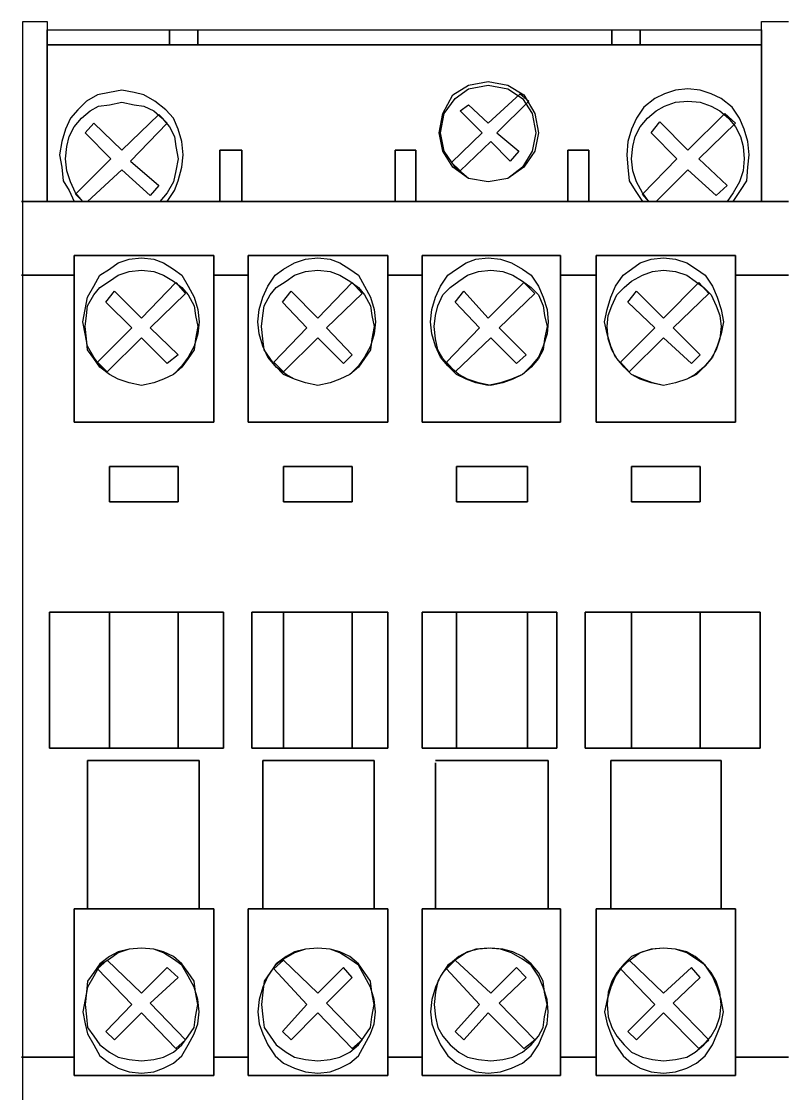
# Model space of a CAD drawing. Header units: millimetres. Extents: x 104 to 100526, y -9639 to 3779.
# Drawn here: x 4627.3 to 4681.2, y 2786.1 to 2861.6 of the extents above; entities that cross this region are included whole.
import ezdxf

# ---------------------------------------------------------------- set-up
doc = ezdxf.new("R2010")
doc.units = ezdxf.units.MM
doc.layers.add('P', color=7, linetype='Continuous')

# ---------------------------------------------------------------- blocks, each defined once
blk = doc.blocks.new('KĐT25a')
at = {"layer": 'P'}
for points in [[(4403.727, -1454.876), (4403.727, -1364.069)], [(4403.727, -1364.069), (4405.451, -1364.069)], [(4405.451, -1364.069), (4405.451, -1364.672)], [(4455.826, -1364.672), (4455.826, -1364.069)], [(4455.826, -1364.069), (4457.727, -1364.069)], [(4456.341, -1364.069), (4456.341, -1364.069)], [(4405.451, -1364.672), (4455.826, -1364.672)], [(4405.451, -1376.771), (4405.451, -1364.672)], [(4405.451, -1364.672), (4405.451, -1376.771)], [(4414.092, -1365.71), (4414.092, -1364.672)], [(4414.092, -1364.672), (4414.092, -1365.71)], [(4416.081, -1365.71), (4416.081, -1364.672)], [(4416.081, -1364.672), (4416.081, -1365.71)], [(4445.285, -1365.71), (4445.285, -1364.672)], [(4445.285, -1364.672), (4445.285, -1365.71)], [(4447.274, -1365.71), (4447.274, -1364.672)], [(4447.274, -1364.672), (4447.274, -1365.71)], [(4455.826, -1376.771), (4455.826, -1364.672)], [(4455.826, -1364.672), (4455.826, -1376.771)], [(4455.826, -1365.71), (4405.451, -1365.71)], [(4405.451, -1365.71), (4455.826, -1365.71)], [(4414.092, -1365.71), (4414.092, -1365.71)], [(4416.081, -1365.71), (4416.081, -1365.71)], [(4445.285, -1365.71), (4445.285, -1365.71)], [(4447.274, -1365.71), (4447.274, -1365.71)], [(4455.826, -1365.71), (4455.826, -1365.71)], [(4434.053, -1369.252), (4435.175, -1368.561)], [(4435.175, -1368.561), (4436.556, -1368.302)], [(4435.175, -1368.821), (4436.556, -1368.561)], [(4436.556, -1368.302), (4437.942, -1368.561)], [(4436.556, -1368.302), (4436.556, -1368.302)], [(4436.556, -1368.561), (4437.942, -1368.821)], [(4436.556, -1368.561), (4436.556, -1368.561)], [(4437.942, -1368.561), (4439.064, -1369.252)], [(4408.998, -1369.252), (4408.219, -1369.683)], [(4409.86, -1369.08), (4408.998, -1369.252)], [(4410.722, -1368.909), (4409.86, -1369.08)], [(4411.589, -1369.08), (4410.722, -1368.909)], [(4412.28, -1369.252), (4411.589, -1369.08)], [(4413.058, -1369.683), (4412.28, -1369.252)], [(4433.362, -1370.55), (4434.053, -1369.252)], [(4433.446, -1370.55), (4434.224, -1369.511)], [(4434.224, -1369.511), (4435.175, -1368.821)], [(4436.556, -1371.241), (4438.804, -1369.164)], [(4437.942, -1368.821), (4438.976, -1369.511)], [(4438.804, -1369.164), (4439.412, -1369.683)], [(4438.976, -1369.511), (4439.667, -1370.55)], [(4439.064, -1369.252), (4439.843, -1370.55)], [(4448.307, -1369.511), (4447.533, -1370.114)], [(4448.998, -1369.164), (4448.307, -1369.511)], [(4449.777, -1368.909), (4448.998, -1369.164)], [(4450.644, -1368.821), (4449.777, -1368.909)], [(4451.506, -1368.909), (4450.644, -1368.821)], [(4452.285, -1369.164), (4451.506, -1368.909)], [(4452.976, -1369.511), (4452.285, -1369.164)], [(4453.754, -1370.114), (4452.976, -1369.511)], [(4408.219, -1369.683), (4407.611, -1370.29)], [(4408.478, -1370.374), (4409.081, -1370.031)], [(4409.081, -1370.031), (4409.86, -1369.943)], [(4409.86, -1369.943), (4410.722, -1369.771)], [(4410.722, -1369.771), (4411.589, -1369.943)], [(4411.589, -1369.943), (4412.28, -1370.031)], [(4412.28, -1370.031), (4412.97, -1370.374)], [(4413.832, -1370.29), (4413.058, -1369.683)], [(4434.572, -1370.374), (4435.175, -1369.943)], [(4435.175, -1369.943), (4436.556, -1371.241)], [(4439.412, -1369.683), (4437.164, -1371.931)], [(4447.533, -1370.114), (4447.014, -1370.893)], [(4448.396, -1370.374), (4448.998, -1370.031)], [(4448.998, -1370.031), (4449.777, -1369.771)], [(4449.777, -1369.771), (4450.644, -1369.683)], [(4450.644, -1369.683), (4451.506, -1369.771)], [(4451.506, -1369.771), (4452.285, -1370.031)], [(4452.285, -1370.031), (4452.887, -1370.374)], [(4454.269, -1370.893), (4453.754, -1370.114)], [(4407.097, -1370.893), (4406.749, -1371.672)], [(4407.611, -1370.29), (4407.097, -1370.893)], [(4407.352, -1371.5), (4407.871, -1370.893)], [(4407.871, -1370.893), (4408.478, -1370.374)], [(4410.722, -1373.141), (4413.318, -1370.633)], [(4412.97, -1370.374), (4413.573, -1370.893)], [(4413.318, -1370.633), (4413.921, -1371.241)], [(4413.573, -1370.893), (4414.092, -1371.5)], [(4414.352, -1370.893), (4413.832, -1370.29)], [(4414.699, -1371.672), (4414.352, -1370.893)], [(4433.103, -1371.931), (4433.362, -1370.55)], [(4433.191, -1371.931), (4433.446, -1370.55)], [(4436.125, -1371.931), (4434.572, -1370.374)], [(4439.667, -1370.55), (4439.926, -1371.931)], [(4439.843, -1370.55), (4440.103, -1371.931)], [(4447.014, -1370.893), (4446.666, -1371.672)], [(4447.274, -1371.5), (4447.788, -1370.893)], [(4447.788, -1370.893), (4448.396, -1370.374)], [(4450.644, -1373.141), (4453.235, -1370.55)], [(4452.887, -1370.374), (4453.495, -1370.893)], [(4453.235, -1370.55), (4454.009, -1371.241)], [(4453.495, -1370.893), (4454.009, -1371.5)], [(4454.617, -1371.672), (4454.269, -1370.893)], [(4406.749, -1371.672), (4406.49, -1372.534)], [(4407.009, -1372.191), (4407.352, -1371.5)], [(4408.131, -1371.931), (4408.738, -1371.241)], [(4408.738, -1371.241), (4410.722, -1373.141)], [(4413.921, -1371.241), (4411.329, -1373.92)], [(4414.092, -1371.5), (4414.44, -1372.191)], [(4414.959, -1372.534), (4414.699, -1371.672)], [(4436.556, -1371.241), (4436.556, -1371.241)], [(4446.666, -1371.672), (4446.407, -1372.534)], [(4446.926, -1372.191), (4447.274, -1371.5)], [(4448.048, -1371.931), (4448.655, -1371.152)], [(4448.655, -1371.152), (4450.644, -1373.141)], [(4454.009, -1371.241), (4451.418, -1373.744)], [(4454.009, -1371.5), (4454.357, -1372.191)], [(4454.876, -1372.534), (4454.617, -1371.672)], [(4406.49, -1372.534), (4406.318, -1373.484)], [(4406.837, -1372.882), (4407.009, -1372.191)], [(4409.948, -1373.744), (4408.131, -1371.931)], [(4414.44, -1372.191), (4414.528, -1372.882)], [(4415.042, -1373.484), (4414.959, -1372.534)], [(4433.362, -1373.224), (4433.103, -1371.931)], [(4433.446, -1373.224), (4433.191, -1371.931)], [(4433.965, -1374.003), (4436.125, -1371.931)], [(4436.732, -1372.534), (4434.572, -1374.611)], [(4438.114, -1373.92), (4436.732, -1372.534)], [(4437.164, -1371.931), (4438.716, -1373.224)], [(4439.926, -1371.931), (4439.667, -1373.224)], [(4440.103, -1371.931), (4439.843, -1373.224)], [(4446.407, -1372.534), (4446.324, -1373.484)], [(4446.755, -1372.882), (4446.926, -1372.191)], [(4449.865, -1373.744), (4448.048, -1371.931)], [(4454.357, -1372.191), (4454.528, -1372.882)], [(4454.964, -1373.484), (4454.876, -1372.534)], [(4406.749, -1373.744), (4406.837, -1372.882)], [(4414.528, -1372.882), (4414.699, -1373.744)], [(4419.191, -1373.141), (4417.638, -1373.141)], [(4417.638, -1373.141), (4419.191, -1373.141)], [(4417.638, -1376.771), (4417.638, -1373.141)], [(4417.638, -1373.141), (4417.638, -1376.771)], [(4419.191, -1373.141), (4419.191, -1373.141)], [(4419.191, -1376.771), (4419.191, -1373.141)], [(4419.191, -1373.141), (4419.191, -1376.771)], [(4431.462, -1373.141), (4429.992, -1373.141)], [(4429.992, -1373.141), (4431.462, -1373.141)], [(4429.992, -1376.771), (4429.992, -1373.141)], [(4429.992, -1373.141), (4429.992, -1376.771)], [(4431.462, -1373.141), (4431.462, -1373.141)], [(4431.462, -1376.771), (4431.462, -1373.141)], [(4431.462, -1373.141), (4431.462, -1376.771)], [(4434.053, -1374.351), (4433.362, -1373.224)], [(4434.224, -1374.351), (4433.446, -1373.224)], [(4438.716, -1373.224), (4438.114, -1373.92)], [(4439.667, -1373.224), (4438.976, -1374.351)], [(4439.843, -1373.224), (4439.064, -1374.351)], [(4442.175, -1376.771), (4442.175, -1373.141)], [(4442.175, -1373.141), (4442.175, -1376.771)], [(4443.644, -1373.141), (4442.175, -1373.141)], [(4442.175, -1373.141), (4443.644, -1373.141)], [(4443.644, -1376.771), (4443.644, -1373.141)], [(4443.644, -1373.141), (4443.644, -1376.771)], [(4443.644, -1373.141), (4443.644, -1373.141)], [(4446.666, -1373.744), (4446.755, -1372.882)], [(4454.528, -1372.882), (4454.617, -1373.744)], [(4406.318, -1373.484), (4406.49, -1374.351)], [(4406.837, -1374.611), (4406.749, -1373.744)], [(4407.44, -1376.252), (4409.948, -1373.744)], [(4411.329, -1373.92), (4413.318, -1375.644)], [(4414.699, -1373.744), (4414.528, -1374.611)], [(4414.959, -1374.351), (4415.042, -1373.484)], [(4434.572, -1374.611), (4433.965, -1374.003)], [(4446.324, -1373.484), (4446.407, -1374.351)], [(4446.755, -1374.611), (4446.666, -1373.744)], [(4447.445, -1376.252), (4449.865, -1373.744)], [(4451.418, -1373.744), (4453.407, -1375.644)], [(4454.617, -1373.744), (4454.528, -1374.611)], [(4454.876, -1374.351), (4454.964, -1373.484)], [(4406.49, -1374.351), (4406.578, -1375.301)], [(4407.097, -1375.385), (4406.837, -1374.611)], [(4410.722, -1374.523), (4408.307, -1376.771)], [(4412.711, -1376.34), (4410.722, -1374.523)], [(4414.528, -1374.611), (4414.352, -1375.385)], [(4414.699, -1375.301), (4414.959, -1374.351)], [(4435.175, -1375.13), (4434.053, -1374.351)], [(4435.175, -1375.13), (4434.224, -1374.351)], [(4439.064, -1374.351), (4437.942, -1375.13)], [(4438.976, -1374.351), (4437.942, -1375.13)], [(4446.407, -1374.351), (4446.495, -1375.301)], [(4447.014, -1375.385), (4446.755, -1374.611)], [(4450.644, -1374.523), (4448.396, -1376.771)], [(4452.628, -1376.34), (4450.644, -1374.523)], [(4454.528, -1374.611), (4454.269, -1375.385)], [(4454.788, -1375.301), (4454.876, -1374.351)], [(4406.578, -1375.301), (4407.009, -1375.992)], [(4407.44, -1376.163), (4407.097, -1375.385)], [(4414.352, -1375.385), (4413.921, -1376.163)], [(4414.44, -1375.992), (4414.699, -1375.301)], [(4436.556, -1375.385), (4435.175, -1375.13)], [(4436.556, -1375.385), (4435.175, -1375.13)], [(4437.942, -1375.13), (4436.556, -1375.385)], [(4437.942, -1375.13), (4436.556, -1375.385)], [(4446.495, -1375.301), (4446.926, -1375.992)], [(4447.445, -1376.163), (4447.014, -1375.385)], [(4454.269, -1375.385), (4453.838, -1376.163)], [(4454.357, -1375.992), (4454.788, -1375.301)], [(4407.009, -1375.992), (4407.352, -1376.771)], [(4407.959, -1376.771), (4407.44, -1376.163)], [(4407.959, -1376.771), (4407.44, -1376.252)], [(4413.318, -1375.644), (4412.711, -1376.34)], [(4413.921, -1376.163), (4413.401, -1376.771)], [(4413.921, -1376.771), (4414.44, -1375.992)], [(4446.926, -1375.992), (4447.445, -1376.771)], [(4447.876, -1376.771), (4447.445, -1376.163)], [(4447.876, -1376.771), (4447.445, -1376.252)], [(4453.407, -1375.644), (4452.628, -1376.34)], [(4453.838, -1376.163), (4453.407, -1376.771)], [(4453.838, -1376.771), (4454.357, -1375.992)], [(4457.727, -1376.771), (4403.639, -1376.771)], [(4403.639, -1376.771), (4457.727, -1376.771)], [(4405.451, -1376.771), (4405.451, -1376.771)], [(4407.352, -1376.771), (4407.959, -1376.771)], [(4408.307, -1376.771), (4407.959, -1376.771)], [(4413.401, -1376.771), (4413.921, -1376.771)], [(4413.401, -1376.771), (4413.401, -1376.771)], [(4417.638, -1376.771), (4417.638, -1376.771)], [(4419.191, -1376.771), (4419.191, -1376.771)], [(4429.992, -1376.771), (4429.992, -1376.771)], [(4431.462, -1376.771), (4431.462, -1376.771)], [(4442.175, -1376.771), (4442.175, -1376.771)], [(4443.644, -1376.771), (4443.644, -1376.771)], [(4447.445, -1376.771), (4447.876, -1376.771)], [(4448.396, -1376.771), (4447.876, -1376.771)], [(4453.407, -1376.771), (4453.838, -1376.771)], [(4453.407, -1376.771), (4453.407, -1376.771)], [(4455.826, -1376.771), (4455.826, -1376.771)], [(4417.203, -1380.572), (4407.352, -1380.572)], [(4407.352, -1380.572), (4417.203, -1380.572)], [(4407.352, -1392.323), (4407.352, -1380.572)], [(4407.352, -1380.572), (4407.352, -1392.323)], [(4410.462, -1381.091), (4411.241, -1380.832)], [(4411.241, -1380.832), (4412.108, -1380.744)], [(4412.108, -1380.744), (4412.97, -1380.832)], [(4412.108, -1380.744), (4412.108, -1380.744)], [(4412.97, -1380.832), (4413.661, -1381.091)], [(4417.203, -1380.572), (4417.203, -1380.572)], [(4417.203, -1392.323), (4417.203, -1380.572)], [(4417.203, -1380.572), (4417.203, -1392.323)], [(4419.622, -1392.323), (4419.622, -1380.572)], [(4419.622, -1380.572), (4419.622, -1392.323)], [(4429.473, -1380.572), (4419.622, -1380.572)], [(4419.622, -1380.572), (4429.473, -1380.572)], [(4422.904, -1381.091), (4423.683, -1380.832)], [(4423.683, -1380.832), (4424.55, -1380.744)], [(4424.55, -1380.744), (4425.412, -1380.832)], [(4424.55, -1380.744), (4424.55, -1380.744)], [(4425.412, -1380.832), (4426.103, -1381.091)], [(4429.473, -1392.323), (4429.473, -1380.572)], [(4429.473, -1380.572), (4429.473, -1392.323)], [(4429.473, -1380.572), (4429.473, -1380.572)], [(4431.893, -1392.323), (4431.893, -1380.572)], [(4431.893, -1380.572), (4431.893, -1392.323)], [(4441.655, -1380.572), (4431.893, -1380.572)], [(4431.893, -1380.572), (4441.655, -1380.572)], [(4435.003, -1381.091), (4435.694, -1380.832)], [(4435.694, -1380.832), (4436.556, -1380.744)], [(4436.556, -1380.744), (4437.423, -1380.832)], [(4436.556, -1380.744), (4436.556, -1380.744)], [(4437.423, -1380.832), (4438.202, -1381.091)], [(4441.655, -1392.323), (4441.655, -1380.572)], [(4441.655, -1380.572), (4441.655, -1392.323)], [(4441.655, -1380.572), (4441.655, -1380.572)], [(4454.009, -1380.572), (4444.163, -1380.572)], [(4444.163, -1380.572), (4454.009, -1380.572)], [(4444.163, -1392.323), (4444.163, -1380.572)], [(4444.163, -1380.572), (4444.163, -1392.323)], [(4447.274, -1381.091), (4448.048, -1380.832)], [(4448.048, -1380.832), (4448.915, -1380.744)], [(4448.915, -1380.744), (4449.777, -1380.832)], [(4448.915, -1380.744), (4448.915, -1380.744)], [(4449.777, -1380.832), (4450.556, -1381.091)], [(4454.009, -1380.572), (4454.009, -1380.572)], [(4454.009, -1392.323), (4454.009, -1380.572)], [(4454.009, -1380.572), (4454.009, -1392.323)], [(4409.169, -1381.953), (4409.86, -1381.522)], [(4409.86, -1381.522), (4410.462, -1381.091)], [(4413.661, -1381.091), (4414.352, -1381.522)], [(4414.352, -1381.522), (4414.959, -1381.953)], [(4421.523, -1381.953), (4422.13, -1381.522)], [(4422.13, -1381.522), (4422.904, -1381.091)], [(4426.103, -1381.091), (4426.794, -1381.522)], [(4426.794, -1381.522), (4427.401, -1381.953)], [(4433.705, -1381.953), (4434.313, -1381.522)], [(4434.313, -1381.522), (4435.003, -1381.091)], [(4438.202, -1381.091), (4438.976, -1381.522)], [(4438.976, -1381.522), (4439.583, -1381.953)], [(4446.064, -1381.953), (4446.666, -1381.522)], [(4446.666, -1381.522), (4447.274, -1381.091)], [(4450.556, -1381.091), (4451.246, -1381.522)], [(4451.246, -1381.522), (4451.854, -1381.953)], [(4407.352, -1381.953), (4403.639, -1381.953)], [(4403.639, -1381.953), (4407.352, -1381.953)], [(4407.352, -1381.953), (4407.352, -1381.953)], [(4408.738, -1382.732), (4409.169, -1381.953)], [(4409.86, -1382.384), (4410.462, -1381.953)], [(4410.462, -1381.953), (4411.241, -1381.694)], [(4411.241, -1381.694), (4412.108, -1381.606)], [(4412.108, -1381.606), (4412.97, -1381.694)], [(4412.108, -1381.606), (4412.108, -1381.606)], [(4412.97, -1381.694), (4413.661, -1381.953)], [(4413.661, -1381.953), (4414.352, -1382.384)], [(4414.959, -1381.953), (4415.39, -1382.732)], [(4419.622, -1381.953), (4417.203, -1381.953)], [(4417.203, -1381.953), (4419.622, -1381.953)], [(4419.622, -1381.953), (4419.622, -1381.953)], [(4421.004, -1382.732), (4421.523, -1381.953)], [(4422.302, -1382.384), (4422.904, -1381.953)], [(4422.904, -1381.953), (4423.683, -1381.694)], [(4423.683, -1381.694), (4424.55, -1381.606)], [(4424.55, -1381.606), (4425.412, -1381.694)], [(4424.55, -1381.606), (4424.55, -1381.606)], [(4425.412, -1381.694), (4426.103, -1381.953)], [(4426.103, -1381.953), (4426.794, -1382.384)], [(4427.401, -1381.953), (4427.832, -1382.732)], [(4431.893, -1381.953), (4429.473, -1381.953)], [(4429.473, -1381.953), (4431.893, -1381.953)], [(4431.893, -1381.953), (4431.893, -1381.953)], [(4433.191, -1382.732), (4433.705, -1381.953)], [(4434.484, -1382.384), (4435.091, -1381.953)], [(4435.091, -1381.953), (4435.865, -1381.694)], [(4435.865, -1381.694), (4436.732, -1381.606)], [(4436.732, -1381.606), (4437.595, -1381.694)], [(4436.732, -1381.606), (4436.732, -1381.606)], [(4437.595, -1381.694), (4438.285, -1381.953)], [(4438.285, -1381.953), (4438.976, -1382.384)], [(4439.583, -1381.953), (4440.103, -1382.732)], [(4444.163, -1381.953), (4441.655, -1381.953)], [(4441.655, -1381.953), (4444.163, -1381.953)], [(4444.163, -1381.953), (4444.163, -1381.953)], [(4445.545, -1382.732), (4446.064, -1381.953)], [(4446.666, -1382.384), (4447.445, -1381.953)], [(4447.445, -1381.953), (4448.136, -1381.694)], [(4448.136, -1381.694), (4448.915, -1381.606)], [(4448.915, -1381.606), (4449.777, -1381.694)], [(4448.915, -1381.606), (4448.915, -1381.606)], [(4449.777, -1381.694), (4450.556, -1381.953)], [(4450.556, -1381.953), (4451.158, -1382.384)], [(4451.854, -1381.953), (4452.368, -1382.732)], [(4457.727, -1381.953), (4454.009, -1381.953)], [(4454.009, -1381.953), (4457.727, -1381.953)], [(4408.307, -1383.511), (4408.738, -1382.732)], [(4408.738, -1383.335), (4409.169, -1382.816)], [(4409.169, -1382.816), (4409.86, -1382.384)], [(4409.6, -1383.854), (4410.208, -1383.075)], [(4410.208, -1383.075), (4412.108, -1384.976)], [(4412.108, -1384.976), (4414.528, -1382.473)], [(4414.352, -1382.384), (4414.959, -1382.816)], [(4414.528, -1382.473), (4415.219, -1383.251)], [(4414.959, -1382.816), (4415.39, -1383.335)], [(4415.39, -1382.732), (4415.821, -1383.511)], [(4420.661, -1383.511), (4421.004, -1382.732)], [(4421.18, -1383.335), (4421.611, -1382.816)], [(4421.611, -1382.816), (4422.302, -1382.384)], [(4422.042, -1383.854), (4422.65, -1383.075)], [(4422.65, -1383.075), (4424.55, -1384.976)], [(4424.55, -1384.976), (4426.97, -1382.473)], [(4426.794, -1382.384), (4427.401, -1382.816)], [(4426.97, -1382.473), (4427.661, -1383.251)], [(4427.401, -1382.816), (4427.832, -1383.335)], [(4427.832, -1382.732), (4428.263, -1383.511)], [(4432.843, -1383.511), (4433.191, -1382.732)], [(4433.362, -1383.335), (4433.882, -1382.816)], [(4433.882, -1382.816), (4434.484, -1382.384)], [(4434.224, -1383.854), (4434.832, -1383.075)], [(4434.832, -1383.075), (4436.556, -1384.976)], [(4436.556, -1384.976), (4439.064, -1382.473)], [(4438.976, -1382.384), (4439.583, -1382.816)], [(4439.064, -1382.473), (4439.843, -1383.251)], [(4439.583, -1382.816), (4440.103, -1383.335)], [(4440.103, -1382.732), (4440.445, -1383.511)], [(4445.197, -1383.511), (4445.545, -1382.732)], [(4445.633, -1383.335), (4446.147, -1382.816)], [(4446.147, -1382.816), (4446.666, -1382.384)], [(4446.407, -1383.854), (4447.014, -1383.075)], [(4447.014, -1383.075), (4448.915, -1384.976)], [(4448.915, -1384.976), (4451.418, -1382.473)], [(4451.158, -1382.384), (4451.766, -1382.816)], [(4451.418, -1382.473), (4452.109, -1383.251)], [(4451.766, -1382.816), (4452.285, -1383.335)], [(4452.368, -1382.732), (4452.716, -1383.511)], [(4408.131, -1384.373), (4408.307, -1383.511)], [(4408.307, -1384.114), (4408.738, -1383.335)], [(4411.418, -1385.666), (4409.6, -1383.854)], [(4415.219, -1383.251), (4412.711, -1385.666)], [(4415.39, -1383.335), (4415.821, -1384.114)], [(4415.821, -1383.511), (4416.081, -1384.373)], [(4420.401, -1384.373), (4420.661, -1383.511)], [(4420.749, -1384.114), (4421.18, -1383.335)], [(4423.771, -1385.666), (4422.042, -1383.854)], [(4427.661, -1383.251), (4425.153, -1385.666)], [(4427.832, -1383.335), (4428.263, -1384.114)], [(4428.263, -1383.511), (4428.523, -1384.373)], [(4432.584, -1384.373), (4432.843, -1383.511)], [(4433.015, -1384.114), (4433.362, -1383.335)], [(4435.954, -1385.666), (4434.224, -1383.854)], [(4439.843, -1383.251), (4437.335, -1385.666)], [(4440.103, -1383.335), (4440.445, -1384.114)], [(4440.445, -1383.511), (4440.705, -1384.373)], [(4444.937, -1384.373), (4445.197, -1383.511)], [(4445.285, -1384.114), (4445.633, -1383.335)], [(4448.307, -1385.666), (4446.407, -1383.854)], [(4452.109, -1383.251), (4449.605, -1385.666)], [(4452.285, -1383.335), (4452.628, -1384.114)], [(4452.716, -1383.511), (4452.976, -1384.373)], [(4407.959, -1385.235), (4408.131, -1384.373)], [(4408.219, -1384.804), (4408.307, -1384.114)], [(4415.821, -1384.114), (4415.909, -1384.804)], [(4416.081, -1384.373), (4416.169, -1385.235)], [(4420.313, -1385.235), (4420.401, -1384.373)], [(4420.661, -1384.804), (4420.749, -1384.114)], [(4428.263, -1384.114), (4428.351, -1384.804)], [(4428.523, -1384.373), (4428.611, -1385.235)], [(4432.495, -1385.235), (4432.584, -1384.373)], [(4432.843, -1384.804), (4433.015, -1384.114)], [(4440.445, -1384.114), (4440.534, -1384.804)], [(4440.705, -1384.373), (4440.793, -1385.235)], [(4444.766, -1385.235), (4444.937, -1384.373)], [(4445.025, -1384.804), (4445.285, -1384.114)], [(4452.628, -1384.114), (4452.887, -1384.804)], [(4452.976, -1384.373), (4453.147, -1385.235)], [(4408.131, -1386.102), (4407.959, -1385.235)], [(4408.131, -1385.583), (4408.219, -1384.804)], [(4412.108, -1384.976), (4412.108, -1384.976)], [(4415.909, -1384.804), (4416.081, -1385.583)], [(4416.169, -1385.235), (4416.081, -1386.102)], [(4420.401, -1386.102), (4420.313, -1385.235)], [(4420.573, -1385.583), (4420.661, -1384.804)], [(4424.55, -1384.976), (4424.55, -1384.976)], [(4428.351, -1384.804), (4428.523, -1385.583)], [(4428.611, -1385.235), (4428.523, -1386.102)], [(4432.584, -1386.102), (4432.495, -1385.235)], [(4432.755, -1385.583), (4432.843, -1384.804)], [(4436.556, -1384.976), (4436.556, -1384.976)], [(4440.534, -1384.804), (4440.705, -1385.583)], [(4440.793, -1385.235), (4440.705, -1386.102)], [(4444.937, -1386.102), (4444.766, -1385.235)], [(4444.937, -1385.583), (4445.025, -1384.804)], [(4448.915, -1384.976), (4448.915, -1384.976)], [(4452.887, -1384.804), (4452.976, -1385.583)], [(4453.147, -1385.235), (4452.976, -1386.102)], [(4408.219, -1386.445), (4408.131, -1385.583)], [(4408.307, -1386.964), (4408.131, -1386.102)], [(4408.998, -1388.086), (4411.418, -1385.666)], [(4412.711, -1385.666), (4414.699, -1387.572)], [(4416.081, -1386.102), (4415.821, -1386.964)], [(4416.081, -1385.583), (4415.909, -1386.445)], [(4420.661, -1386.964), (4420.401, -1386.102)], [(4420.661, -1386.445), (4420.573, -1385.583)], [(4421.44, -1388.086), (4423.771, -1385.666)], [(4425.153, -1385.666), (4426.97, -1387.572)], [(4428.523, -1386.102), (4428.263, -1386.964)], [(4428.523, -1385.583), (4428.351, -1386.445)], [(4432.843, -1386.964), (4432.584, -1386.102)], [(4432.843, -1386.445), (4432.755, -1385.583)], [(4433.622, -1388.086), (4435.954, -1385.666)], [(4437.335, -1385.666), (4439.236, -1387.572)], [(4440.705, -1386.102), (4440.445, -1386.964)], [(4440.705, -1385.583), (4440.534, -1386.445)], [(4445.025, -1386.445), (4444.937, -1385.583)], [(4445.197, -1386.964), (4444.937, -1386.102)], [(4445.888, -1388.086), (4448.307, -1385.666)], [(4449.605, -1385.666), (4451.506, -1387.572)], [(4452.976, -1386.102), (4452.716, -1386.964)], [(4452.976, -1385.583), (4452.887, -1386.445)], [(4408.307, -1387.224), (4408.219, -1386.445)], [(4412.108, -1386.362), (4409.688, -1388.777)], [(4413.921, -1388.174), (4412.108, -1386.362)], [(4415.909, -1386.445), (4415.821, -1387.224)], [(4420.749, -1387.224), (4420.661, -1386.445)], [(4424.55, -1386.362), (4422.13, -1388.777)], [(4426.363, -1388.174), (4424.55, -1386.362)], [(4428.351, -1386.445), (4428.263, -1387.224)], [(4433.015, -1387.224), (4432.843, -1386.445)], [(4436.732, -1386.362), (4434.224, -1388.777)], [(4438.545, -1388.174), (4436.732, -1386.362)], [(4440.534, -1386.445), (4440.445, -1387.224)], [(4445.285, -1387.224), (4445.025, -1386.445)], [(4448.915, -1386.362), (4446.495, -1388.777)], [(4450.899, -1388.174), (4448.915, -1386.362)], [(4452.887, -1386.445), (4452.628, -1387.224)], [(4408.738, -1387.743), (4408.307, -1386.964)], [(4408.738, -1387.827), (4408.307, -1387.224)], [(4414.699, -1387.572), (4413.921, -1388.174)], [(4415.821, -1386.964), (4415.39, -1387.743)], [(4415.821, -1387.224), (4415.39, -1387.827)], [(4421.004, -1387.743), (4420.661, -1386.964)], [(4421.18, -1387.827), (4420.749, -1387.224)], [(4426.97, -1387.572), (4426.363, -1388.174)], [(4428.263, -1386.964), (4427.832, -1387.743)], [(4428.263, -1387.224), (4427.832, -1387.827)], [(4433.191, -1387.743), (4432.843, -1386.964)], [(4433.362, -1387.827), (4433.015, -1387.224)], [(4439.236, -1387.572), (4438.545, -1388.174)], [(4440.445, -1386.964), (4440.103, -1387.743)], [(4440.445, -1387.224), (4440.103, -1387.827)], [(4445.545, -1387.743), (4445.197, -1386.964)], [(4445.633, -1387.827), (4445.285, -1387.224)], [(4451.506, -1387.572), (4450.899, -1388.174)], [(4452.628, -1387.224), (4452.285, -1387.827)], [(4452.716, -1386.964), (4452.368, -1387.743)], [(4409.169, -1388.346), (4408.738, -1387.743)], [(4409.169, -1388.434), (4408.738, -1387.827)], [(4409.688, -1388.777), (4408.998, -1388.086)], [(4409.86, -1388.953), (4409.169, -1388.346)], [(4414.959, -1388.346), (4414.352, -1388.953)], [(4415.39, -1387.743), (4414.959, -1388.346)], [(4415.39, -1387.827), (4414.959, -1388.434)], [(4421.523, -1388.346), (4421.004, -1387.743)], [(4421.611, -1388.434), (4421.18, -1387.827)], [(4422.13, -1388.777), (4421.44, -1388.086)], [(4422.13, -1388.953), (4421.523, -1388.346)], [(4427.401, -1388.346), (4426.794, -1388.953)], [(4427.832, -1387.743), (4427.401, -1388.346)], [(4427.832, -1387.827), (4427.401, -1388.434)], [(4433.705, -1388.346), (4433.191, -1387.743)], [(4433.882, -1388.434), (4433.362, -1387.827)], [(4434.224, -1388.777), (4433.622, -1388.086)], [(4434.313, -1388.953), (4433.705, -1388.346)], [(4439.583, -1388.346), (4438.976, -1388.953)], [(4440.103, -1387.743), (4439.583, -1388.346)], [(4440.103, -1387.827), (4439.583, -1388.434)], [(4446.064, -1388.346), (4445.545, -1387.743)], [(4446.147, -1388.434), (4445.633, -1387.827)], [(4446.495, -1388.777), (4445.888, -1388.086)], [(4446.666, -1388.953), (4446.064, -1388.346)], [(4451.854, -1388.346), (4451.246, -1388.953)], [(4452.285, -1387.827), (4451.766, -1388.434)], [(4452.368, -1387.743), (4451.854, -1388.346)], [(4409.86, -1388.953), (4409.169, -1388.434)], [(4410.462, -1389.296), (4409.86, -1388.953)], [(4410.462, -1389.296), (4409.86, -1388.953)], [(4414.352, -1388.953), (4413.661, -1389.296)], [(4414.352, -1388.953), (4413.661, -1389.296)], [(4414.959, -1388.434), (4414.352, -1388.953)], [(4422.302, -1388.953), (4421.611, -1388.434)], [(4422.904, -1389.296), (4422.13, -1388.953)], [(4422.904, -1389.296), (4422.302, -1388.953)], [(4426.794, -1388.953), (4426.103, -1389.296)], [(4426.794, -1388.953), (4426.103, -1389.296)], [(4427.401, -1388.434), (4426.794, -1388.953)], [(4434.484, -1388.953), (4433.882, -1388.434)], [(4435.003, -1389.296), (4434.313, -1388.953)], [(4435.091, -1389.296), (4434.484, -1388.953)], [(4438.976, -1388.953), (4438.202, -1389.296)], [(4438.976, -1388.953), (4438.285, -1389.296)], [(4439.583, -1388.434), (4438.976, -1388.953)], [(4446.666, -1388.953), (4446.147, -1388.434)], [(4447.445, -1389.296), (4446.666, -1388.953)], [(4447.274, -1389.296), (4446.666, -1388.953)], [(4451.158, -1388.953), (4450.556, -1389.296)], [(4451.246, -1388.953), (4450.556, -1389.296)], [(4451.766, -1388.434), (4451.158, -1388.953)], [(4411.241, -1389.556), (4410.462, -1389.296)], [(4411.241, -1389.556), (4410.462, -1389.296)], [(4412.108, -1389.732), (4411.241, -1389.556)], [(4412.108, -1389.732), (4411.241, -1389.556)], [(4412.97, -1389.556), (4412.108, -1389.732)], [(4412.97, -1389.556), (4412.108, -1389.732)], [(4413.661, -1389.296), (4412.97, -1389.556)], [(4413.661, -1389.296), (4412.97, -1389.556)], [(4423.683, -1389.556), (4422.904, -1389.296)], [(4423.683, -1389.556), (4422.904, -1389.296)], [(4424.55, -1389.732), (4423.683, -1389.556)], [(4424.55, -1389.732), (4423.683, -1389.556)], [(4425.412, -1389.556), (4424.55, -1389.732)], [(4425.412, -1389.556), (4424.55, -1389.732)], [(4426.103, -1389.296), (4425.412, -1389.556)], [(4426.103, -1389.296), (4425.412, -1389.556)], [(4435.694, -1389.556), (4435.003, -1389.296)], [(4435.865, -1389.556), (4435.091, -1389.296)], [(4436.556, -1389.732), (4435.694, -1389.556)], [(4436.732, -1389.732), (4435.865, -1389.556)], [(4437.423, -1389.556), (4436.556, -1389.732)], [(4437.595, -1389.556), (4436.732, -1389.732)], [(4438.202, -1389.296), (4437.423, -1389.556)], [(4438.285, -1389.296), (4437.595, -1389.556)], [(4448.048, -1389.556), (4447.274, -1389.296)], [(4448.136, -1389.556), (4447.445, -1389.296)], [(4448.915, -1389.732), (4448.048, -1389.556)], [(4448.915, -1389.732), (4448.136, -1389.556)], [(4449.777, -1389.556), (4448.915, -1389.732)], [(4449.777, -1389.556), (4448.915, -1389.732)], [(4450.556, -1389.296), (4449.777, -1389.556)], [(4450.556, -1389.296), (4449.777, -1389.556)], [(4417.203, -1392.323), (4407.352, -1392.323)], [(4407.352, -1392.323), (4417.203, -1392.323)], [(4407.352, -1392.323), (4407.352, -1392.323)], [(4417.203, -1392.323), (4417.203, -1392.323)], [(4417.203, -1392.323), (4417.203, -1392.323)], [(4419.622, -1392.323), (4419.622, -1392.323)], [(4429.473, -1392.323), (4419.622, -1392.323)], [(4419.622, -1392.323), (4429.473, -1392.323)], [(4429.473, -1392.323), (4429.473, -1392.323)], [(4429.473, -1392.323), (4429.473, -1392.323)], [(4431.893, -1392.323), (4431.893, -1392.323)], [(4441.655, -1392.323), (4431.893, -1392.323)], [(4431.893, -1392.323), (4441.655, -1392.323)], [(4441.655, -1392.323), (4441.655, -1392.323)], [(4441.655, -1392.323), (4441.655, -1392.323)], [(4454.009, -1392.323), (4444.163, -1392.323)], [(4444.163, -1392.323), (4454.009, -1392.323)], [(4444.163, -1392.323), (4444.163, -1392.323)], [(4454.009, -1392.323), (4454.009, -1392.323)], [(4454.009, -1392.323), (4454.009, -1392.323)], [(4414.699, -1395.434), (4409.86, -1395.434)], [(4409.86, -1395.434), (4414.699, -1395.434)], [(4409.86, -1397.937), (4409.86, -1395.434)], [(4409.86, -1395.434), (4409.86, -1397.937)], [(4414.699, -1395.434), (4414.699, -1395.434)], [(4414.699, -1397.937), (4414.699, -1395.434)], [(4414.699, -1395.434), (4414.699, -1397.937)], [(4426.97, -1395.434), (4422.13, -1395.434)], [(4422.13, -1395.434), (4426.97, -1395.434)], [(4422.13, -1397.937), (4422.13, -1395.434)], [(4422.13, -1395.434), (4422.13, -1397.937)], [(4426.97, -1395.434), (4426.97, -1395.434)], [(4426.97, -1397.937), (4426.97, -1395.434)], [(4426.97, -1395.434), (4426.97, -1397.937)], [(4439.324, -1395.434), (4434.313, -1395.434)], [(4434.313, -1395.434), (4439.324, -1395.434)], [(4434.313, -1397.937), (4434.313, -1395.434)], [(4434.313, -1395.434), (4434.313, -1397.937)], [(4439.324, -1395.434), (4439.324, -1395.434)], [(4439.324, -1397.937), (4439.324, -1395.434)], [(4439.324, -1395.434), (4439.324, -1397.937)], [(4451.506, -1395.434), (4446.666, -1395.434)], [(4446.666, -1395.434), (4451.506, -1395.434)], [(4446.666, -1397.937), (4446.666, -1395.434)], [(4446.666, -1395.434), (4446.666, -1397.937)], [(4451.506, -1395.434), (4451.506, -1395.434)], [(4451.506, -1397.937), (4451.506, -1395.434)], [(4451.506, -1395.434), (4451.506, -1397.937)], [(4414.699, -1397.937), (4409.86, -1397.937)], [(4409.86, -1397.937), (4414.699, -1397.937)], [(4409.86, -1397.937), (4409.86, -1397.937)], [(4414.699, -1397.937), (4414.699, -1397.937)], [(4414.699, -1397.937), (4414.699, -1397.937)], [(4426.97, -1397.937), (4422.13, -1397.937)], [(4422.13, -1397.937), (4426.97, -1397.937)], [(4422.13, -1397.937), (4422.13, -1397.937)], [(4426.97, -1397.937), (4426.97, -1397.937)], [(4426.97, -1397.937), (4426.97, -1397.937)], [(4439.324, -1397.937), (4434.313, -1397.937)], [(4434.313, -1397.937), (4439.324, -1397.937)], [(4434.313, -1397.937), (4434.313, -1397.937)], [(4439.324, -1397.937), (4439.324, -1397.937)], [(4439.324, -1397.937), (4439.324, -1397.937)], [(4451.506, -1397.937), (4446.666, -1397.937)], [(4446.666, -1397.937), (4451.506, -1397.937)], [(4446.666, -1397.937), (4446.666, -1397.937)], [(4451.506, -1397.937), (4451.506, -1397.937)], [(4451.506, -1397.937), (4451.506, -1397.937)], [(4417.893, -1405.716), (4405.628, -1405.716)], [(4405.628, -1405.716), (4417.893, -1405.716)], [(4405.628, -1415.307), (4405.628, -1405.716)], [(4405.628, -1405.716), (4405.628, -1415.307)], [(4409.86, -1415.307), (4409.86, -1405.716)], [(4409.86, -1405.716), (4409.86, -1415.307)], [(4414.699, -1415.307), (4414.699, -1405.716)], [(4414.699, -1405.716), (4414.699, -1415.307)], [(4417.893, -1405.716), (4417.893, -1405.716)], [(4417.893, -1415.307), (4417.893, -1405.716)], [(4417.893, -1405.716), (4417.893, -1415.307)], [(4419.882, -1415.307), (4419.882, -1405.716)], [(4419.882, -1405.716), (4419.882, -1415.307)], [(4429.473, -1405.716), (4419.882, -1405.716)], [(4419.882, -1405.716), (4429.473, -1405.716)], [(4422.13, -1415.307), (4422.13, -1405.716)], [(4422.13, -1405.716), (4422.13, -1415.307)], [(4426.97, -1415.307), (4426.97, -1405.716)], [(4426.97, -1405.716), (4426.97, -1415.307)], [(4429.473, -1415.307), (4429.473, -1405.716)], [(4429.473, -1405.716), (4429.473, -1415.307)], [(4429.473, -1405.716), (4429.473, -1405.716)], [(4431.893, -1415.307), (4431.893, -1405.716)], [(4431.893, -1405.716), (4431.893, -1415.307)], [(4441.396, -1405.716), (4431.893, -1405.716)], [(4431.893, -1405.716), (4441.396, -1405.716)], [(4434.313, -1415.307), (4434.313, -1405.716)], [(4434.313, -1405.716), (4434.313, -1415.307)], [(4439.324, -1415.307), (4439.324, -1405.716)], [(4439.324, -1405.716), (4439.324, -1415.307)], [(4441.396, -1415.307), (4441.396, -1405.716)], [(4441.396, -1405.716), (4441.396, -1415.307)], [(4441.396, -1405.716), (4441.396, -1405.716)], [(4455.738, -1405.716), (4443.384, -1405.716)], [(4443.384, -1405.716), (4455.738, -1405.716)], [(4443.384, -1415.307), (4443.384, -1405.716)], [(4443.384, -1405.716), (4443.384, -1415.307)], [(4446.666, -1415.307), (4446.666, -1405.716)], [(4446.666, -1405.716), (4446.666, -1415.307)], [(4451.506, -1415.307), (4451.506, -1405.716)], [(4451.506, -1405.716), (4451.506, -1415.307)], [(4455.738, -1405.716), (4455.738, -1405.716)], [(4455.738, -1415.307), (4455.738, -1405.716)], [(4455.738, -1405.716), (4455.738, -1415.307)], [(4417.893, -1415.307), (4405.628, -1415.307)], [(4405.628, -1415.307), (4417.893, -1415.307)], [(4405.628, -1415.307), (4405.628, -1415.307)], [(4409.86, -1415.307), (4409.86, -1415.307)], [(4414.699, -1415.307), (4414.699, -1415.307)], [(4417.893, -1415.307), (4417.893, -1415.307)], [(4417.893, -1415.307), (4417.893, -1415.307)], [(4419.882, -1415.307), (4419.882, -1415.307)], [(4429.473, -1415.307), (4419.882, -1415.307)], [(4419.882, -1415.307), (4429.473, -1415.307)], [(4422.13, -1415.307), (4422.13, -1415.307)], [(4426.97, -1415.307), (4426.97, -1415.307)], [(4429.473, -1415.307), (4429.473, -1415.307)], [(4429.473, -1415.307), (4429.473, -1415.307)], [(4431.893, -1415.307), (4431.893, -1415.307)], [(4441.396, -1415.307), (4431.893, -1415.307)], [(4431.893, -1415.307), (4441.396, -1415.307)], [(4434.313, -1415.307), (4434.313, -1415.307)], [(4439.324, -1415.307), (4439.324, -1415.307)], [(4441.396, -1415.307), (4441.396, -1415.307)], [(4441.396, -1415.307), (4441.396, -1415.307)], [(4455.738, -1415.307), (4443.384, -1415.307)], [(4443.384, -1415.307), (4455.738, -1415.307)], [(4443.384, -1415.307), (4443.384, -1415.307)], [(4446.666, -1415.307), (4446.666, -1415.307)], [(4451.506, -1415.307), (4451.506, -1415.307)], [(4455.738, -1415.307), (4455.738, -1415.307)], [(4455.738, -1415.307), (4455.738, -1415.307)], [(4408.307, -1426.622), (4408.307, -1416.169)], [(4408.307, -1416.169), (4408.307, -1426.622)], [(4416.169, -1416.169), (4408.307, -1416.169)], [(4408.307, -1416.169), (4416.169, -1416.169)], [(4416.169, -1426.622), (4416.169, -1416.169)], [(4416.169, -1416.169), (4416.169, -1426.622)], [(4416.169, -1416.169), (4416.169, -1416.169)], [(4420.661, -1426.622), (4420.661, -1416.169)], [(4420.661, -1416.169), (4420.661, -1426.622)], [(4428.523, -1416.169), (4420.661, -1416.169)], [(4420.661, -1416.169), (4428.523, -1416.169)], [(4428.523, -1426.622), (4428.523, -1416.169)], [(4428.523, -1416.169), (4428.523, -1426.622)], [(4428.523, -1416.169), (4428.523, -1416.169)], [(4440.793, -1416.169), (4432.843, -1416.169)], [(4432.843, -1416.169), (4440.793, -1416.169)], [(4432.843, -1426.622), (4432.843, -1416.34)], [(4432.843, -1416.34), (4432.843, -1426.622)], [(4440.793, -1426.622), (4440.793, -1416.169)], [(4440.793, -1416.169), (4440.793, -1426.622)], [(4440.793, -1416.169), (4440.793, -1416.169)], [(4445.197, -1426.622), (4445.197, -1416.169)], [(4445.197, -1416.169), (4445.197, -1426.622)], [(4452.976, -1416.169), (4445.197, -1416.169)], [(4445.197, -1416.169), (4452.976, -1416.169)], [(4452.976, -1426.622), (4452.976, -1416.169)], [(4452.976, -1416.169), (4452.976, -1426.622)], [(4452.976, -1416.169), (4452.976, -1416.169)], [(4417.203, -1426.622), (4407.352, -1426.622)], [(4407.352, -1426.622), (4417.203, -1426.622)], [(4407.352, -1438.373), (4407.352, -1426.622)], [(4407.352, -1426.622), (4407.352, -1438.373)], [(4408.307, -1426.622), (4408.307, -1426.622)], [(4416.169, -1426.622), (4416.169, -1426.622)], [(4417.203, -1426.622), (4417.203, -1426.622)], [(4417.203, -1438.373), (4417.203, -1426.622)], [(4417.203, -1426.622), (4417.203, -1438.373)], [(4429.473, -1426.622), (4419.622, -1426.622)], [(4419.622, -1426.622), (4429.473, -1426.622)], [(4419.622, -1438.373), (4419.622, -1426.622)], [(4419.622, -1426.622), (4419.622, -1438.373)], [(4420.661, -1426.622), (4420.661, -1426.622)], [(4428.523, -1426.622), (4428.523, -1426.622)], [(4429.473, -1426.622), (4429.473, -1426.622)], [(4429.473, -1438.373), (4429.473, -1426.622)], [(4429.473, -1426.622), (4429.473, -1438.373)], [(4441.655, -1426.622), (4431.893, -1426.622)], [(4431.893, -1426.622), (4441.655, -1426.622)], [(4431.893, -1438.373), (4431.893, -1426.622)], [(4431.893, -1426.622), (4431.893, -1438.373)], [(4432.843, -1426.622), (4432.843, -1426.622)], [(4440.793, -1426.622), (4440.793, -1426.622)], [(4441.655, -1426.622), (4441.655, -1426.622)], [(4441.655, -1438.373), (4441.655, -1426.622)], [(4441.655, -1426.622), (4441.655, -1438.373)], [(4454.009, -1426.622), (4444.163, -1426.622)], [(4444.163, -1426.622), (4454.009, -1426.622)], [(4444.163, -1438.373), (4444.163, -1426.622)], [(4444.163, -1426.622), (4444.163, -1438.373)], [(4445.197, -1426.622), (4445.197, -1426.622)], [(4452.976, -1426.622), (4452.976, -1426.622)], [(4454.009, -1426.622), (4454.009, -1426.622)], [(4454.009, -1438.373), (4454.009, -1426.622)], [(4454.009, -1426.622), (4454.009, -1438.373)], [(4410.462, -1429.649), (4409.86, -1429.992)], [(4410.462, -1429.732), (4409.86, -1430.168)], [(4411.241, -1429.473), (4410.462, -1429.649)], [(4411.241, -1429.473), (4410.462, -1429.732)], [(4412.108, -1429.39), (4411.241, -1429.473)], [(4412.108, -1429.39), (4411.241, -1429.473)], [(4412.97, -1429.473), (4412.108, -1429.39)], [(4412.97, -1429.473), (4412.108, -1429.39)], [(4413.661, -1429.649), (4412.97, -1429.473)], [(4413.661, -1429.732), (4412.97, -1429.473)], [(4414.352, -1429.992), (4413.661, -1429.649)], [(4414.352, -1430.168), (4413.661, -1429.732)], [(4422.904, -1429.732), (4422.13, -1430.168)], [(4422.904, -1429.649), (4422.302, -1429.992)], [(4423.683, -1429.473), (4422.904, -1429.649)], [(4423.683, -1429.473), (4422.904, -1429.732)], [(4424.55, -1429.39), (4423.683, -1429.473)], [(4424.55, -1429.39), (4423.683, -1429.473)], [(4425.412, -1429.473), (4424.55, -1429.39)], [(4425.412, -1429.473), (4424.55, -1429.39)], [(4426.103, -1429.649), (4425.412, -1429.473)], [(4426.103, -1429.732), (4425.412, -1429.473)], [(4426.794, -1429.992), (4426.103, -1429.649)], [(4426.794, -1430.168), (4426.103, -1429.732)], [(4435.003, -1429.732), (4434.313, -1430.168)], [(4435.091, -1429.649), (4434.484, -1429.992)], [(4435.694, -1429.473), (4435.003, -1429.732)], [(4435.865, -1429.473), (4435.091, -1429.649)], [(4436.556, -1429.39), (4435.694, -1429.473)], [(4436.732, -1429.39), (4435.865, -1429.473)], [(4437.423, -1429.473), (4436.556, -1429.39)], [(4437.595, -1429.473), (4436.732, -1429.39)], [(4438.202, -1429.732), (4437.423, -1429.473)], [(4438.285, -1429.649), (4437.595, -1429.473)], [(4438.976, -1430.168), (4438.202, -1429.732)], [(4438.976, -1429.992), (4438.285, -1429.649)], [(4447.445, -1429.649), (4446.666, -1429.992)], [(4447.274, -1429.732), (4446.666, -1430.168)], [(4448.048, -1429.473), (4447.274, -1429.732)], [(4448.136, -1429.473), (4447.445, -1429.649)], [(4448.915, -1429.39), (4448.048, -1429.473)], [(4448.915, -1429.39), (4448.136, -1429.473)], [(4449.777, -1429.473), (4448.915, -1429.39)], [(4449.777, -1429.473), (4448.915, -1429.39)], [(4450.556, -1429.649), (4449.777, -1429.473)], [(4450.556, -1429.732), (4449.777, -1429.473)], [(4451.158, -1429.992), (4450.556, -1429.649)], [(4451.246, -1430.168), (4450.556, -1429.732)], [(4409.169, -1430.511), (4408.738, -1431.119)], [(4409.169, -1430.599), (4408.738, -1431.373)], [(4409.688, -1430.252), (4408.998, -1430.859)], [(4409.86, -1429.992), (4409.169, -1430.511)], [(4409.86, -1430.168), (4409.169, -1430.599)], [(4412.108, -1432.583), (4409.688, -1430.252)], [(4414.959, -1430.511), (4414.352, -1429.992)], [(4414.959, -1430.599), (4414.352, -1430.168)], [(4415.39, -1431.119), (4414.959, -1430.511)], [(4415.39, -1431.373), (4414.959, -1430.599)], [(4421.523, -1430.599), (4421.004, -1431.373)], [(4421.611, -1430.511), (4421.18, -1431.119)], [(4422.13, -1430.252), (4421.44, -1430.859)], [(4422.13, -1430.168), (4421.523, -1430.599)], [(4422.302, -1429.992), (4421.611, -1430.511)], [(4424.55, -1432.583), (4422.13, -1430.252)], [(4427.401, -1430.511), (4426.794, -1429.992)], [(4427.401, -1430.599), (4426.794, -1430.168)], [(4427.832, -1431.119), (4427.401, -1430.511)], [(4427.832, -1431.373), (4427.401, -1430.599)], [(4433.705, -1430.599), (4433.191, -1431.373)], [(4433.882, -1430.511), (4433.362, -1431.119)], [(4434.224, -1430.252), (4433.622, -1430.859)], [(4434.313, -1430.168), (4433.705, -1430.599)], [(4434.484, -1429.992), (4433.882, -1430.511)], [(4436.732, -1432.583), (4434.224, -1430.252)], [(4439.583, -1430.511), (4438.976, -1429.992)], [(4439.583, -1430.599), (4438.976, -1430.168)], [(4440.103, -1431.119), (4439.583, -1430.511)], [(4440.103, -1431.373), (4439.583, -1430.599)], [(4446.064, -1430.599), (4445.545, -1431.373)], [(4446.147, -1430.511), (4445.633, -1431.119)], [(4446.495, -1430.252), (4445.888, -1430.859)], [(4446.666, -1430.168), (4446.064, -1430.599)], [(4446.666, -1429.992), (4446.147, -1430.511)], [(4448.915, -1432.583), (4446.495, -1430.252)], [(4451.766, -1430.511), (4451.158, -1429.992)], [(4451.854, -1430.599), (4451.246, -1430.168)], [(4452.285, -1431.119), (4451.766, -1430.511)], [(4452.368, -1431.373), (4451.854, -1430.599)], [(4408.738, -1431.119), (4408.307, -1431.721)], [(4408.738, -1431.373), (4408.307, -1432.152)], [(4408.998, -1430.859), (4411.418, -1433.362)], [(4413.921, -1430.771), (4412.108, -1432.583)], [(4412.711, -1433.279), (4414.699, -1431.462)], [(4414.699, -1431.462), (4413.921, -1430.771)], [(4415.821, -1431.721), (4415.39, -1431.119)], [(4415.821, -1432.152), (4415.39, -1431.373)], [(4421.004, -1431.373), (4420.661, -1432.152)], [(4421.18, -1431.119), (4420.749, -1431.721)], [(4421.44, -1430.859), (4423.771, -1433.362)], [(4426.363, -1430.771), (4424.55, -1432.583)], [(4425.153, -1433.279), (4426.97, -1431.462)], [(4426.97, -1431.462), (4426.363, -1430.771)], [(4428.263, -1431.721), (4427.832, -1431.119)], [(4428.263, -1432.152), (4427.832, -1431.373)], [(4433.191, -1431.373), (4432.843, -1432.152)], [(4433.362, -1431.119), (4433.015, -1431.721)], [(4433.622, -1430.859), (4435.954, -1433.362)], [(4438.545, -1430.771), (4436.732, -1432.583)], [(4437.335, -1433.279), (4439.236, -1431.462)], [(4439.236, -1431.462), (4438.545, -1430.771)], [(4440.445, -1431.721), (4440.103, -1431.119)], [(4440.445, -1432.152), (4440.103, -1431.373)], [(4445.545, -1431.373), (4445.197, -1432.152)], [(4445.633, -1431.119), (4445.285, -1431.721)], [(4445.888, -1430.859), (4448.307, -1433.362)], [(4450.899, -1430.771), (4448.915, -1432.583)], [(4449.605, -1433.279), (4451.506, -1431.462)], [(4451.506, -1431.462), (4450.899, -1430.771)], [(4452.628, -1431.721), (4452.285, -1431.119)], [(4452.716, -1432.152), (4452.368, -1431.373)], [(4408.307, -1432.152), (4408.131, -1433.019)], [(4408.307, -1431.721), (4408.219, -1432.5)], [(4415.909, -1432.5), (4415.821, -1431.721)], [(4416.081, -1433.019), (4415.821, -1432.152)], [(4420.661, -1432.152), (4420.401, -1433.019)], [(4420.749, -1431.721), (4420.661, -1432.5)], [(4428.351, -1432.5), (4428.263, -1431.721)], [(4428.523, -1433.019), (4428.263, -1432.152)], [(4432.843, -1432.152), (4432.584, -1433.019)], [(4433.015, -1431.721), (4432.843, -1432.5)], [(4440.534, -1432.5), (4440.445, -1431.721)], [(4440.705, -1433.019), (4440.445, -1432.152)], [(4445.197, -1432.152), (4444.937, -1433.019)], [(4445.285, -1431.721), (4445.025, -1432.5)], [(4452.887, -1432.5), (4452.628, -1431.721)], [(4452.976, -1433.019), (4452.716, -1432.152)], [(4408.219, -1432.5), (4408.131, -1433.362)], [(4416.081, -1433.362), (4415.909, -1432.5)], [(4420.661, -1432.5), (4420.573, -1433.362)], [(4428.523, -1433.362), (4428.351, -1432.5)], [(4432.843, -1432.5), (4432.755, -1433.362)], [(4440.705, -1433.362), (4440.534, -1432.5)], [(4445.025, -1432.5), (4444.937, -1433.362)], [(4452.976, -1433.362), (4452.887, -1432.5)], [(4408.131, -1433.019), (4407.959, -1433.881)], [(4408.131, -1433.362), (4408.219, -1434.229)], [(4411.418, -1433.362), (4409.6, -1435.263)], [(4415.219, -1435.87), (4412.711, -1433.279)], [(4415.909, -1434.229), (4416.081, -1433.362)], [(4416.169, -1433.881), (4416.081, -1433.019)], [(4420.401, -1433.019), (4420.313, -1433.881)], [(4420.573, -1433.362), (4420.661, -1434.229)], [(4423.771, -1433.362), (4422.042, -1435.263)], [(4427.661, -1435.87), (4425.153, -1433.279)], [(4428.351, -1434.229), (4428.523, -1433.362)], [(4428.611, -1433.881), (4428.523, -1433.019)], [(4432.584, -1433.019), (4432.495, -1433.881)], [(4432.755, -1433.362), (4432.843, -1434.229)], [(4435.954, -1433.362), (4434.224, -1435.263)], [(4439.843, -1435.87), (4437.335, -1433.279)], [(4440.534, -1434.229), (4440.705, -1433.362)], [(4440.793, -1433.881), (4440.705, -1433.019)], [(4444.937, -1433.019), (4444.766, -1433.881)], [(4444.937, -1433.362), (4445.025, -1434.229)], [(4448.307, -1433.362), (4446.407, -1435.263)], [(4452.109, -1435.87), (4449.605, -1433.279)], [(4452.887, -1434.229), (4452.976, -1433.362)], [(4453.147, -1433.881), (4452.976, -1433.019)], [(4407.959, -1433.881), (4408.131, -1434.744)], [(4408.219, -1434.229), (4408.307, -1435.003)], [(4410.208, -1435.87), (4412.108, -1433.97)], [(4412.108, -1433.97), (4414.528, -1436.473)], [(4412.108, -1433.97), (4412.108, -1433.97)], [(4415.821, -1435.003), (4415.909, -1434.229)], [(4416.081, -1434.744), (4416.169, -1433.881)], [(4420.313, -1433.881), (4420.401, -1434.744)], [(4420.661, -1434.229), (4420.749, -1435.003)], [(4422.65, -1435.87), (4424.55, -1433.97)], [(4424.55, -1433.97), (4426.97, -1436.473)], [(4424.55, -1433.97), (4424.55, -1433.97)], [(4428.263, -1435.003), (4428.351, -1434.229)], [(4428.523, -1434.744), (4428.611, -1433.881)], [(4432.495, -1433.881), (4432.584, -1434.744)], [(4432.843, -1434.229), (4433.015, -1435.003)], [(4434.832, -1435.87), (4436.556, -1433.97)], [(4436.556, -1433.97), (4439.064, -1436.473)], [(4436.556, -1433.97), (4436.556, -1433.97)], [(4440.445, -1435.003), (4440.534, -1434.229)], [(4440.705, -1434.744), (4440.793, -1433.881)], [(4444.766, -1433.881), (4444.937, -1434.744)], [(4445.025, -1434.229), (4445.285, -1435.003)], [(4447.014, -1435.87), (4448.915, -1433.97)], [(4448.915, -1433.97), (4451.418, -1436.473)], [(4448.915, -1433.97), (4448.915, -1433.97)], [(4452.628, -1435.003), (4452.887, -1434.229)], [(4452.976, -1434.744), (4453.147, -1433.881)], [(4408.131, -1434.744), (4408.307, -1435.434)], [(4408.307, -1435.003), (4408.738, -1435.611)], [(4409.6, -1435.263), (4410.208, -1435.87)], [(4415.39, -1435.611), (4415.821, -1435.003)], [(4415.821, -1435.434), (4416.081, -1434.744)], [(4420.401, -1434.744), (4420.661, -1435.434)], [(4420.749, -1435.003), (4421.18, -1435.611)], [(4422.042, -1435.263), (4422.65, -1435.87)], [(4427.832, -1435.611), (4428.263, -1435.003)], [(4428.263, -1435.434), (4428.523, -1434.744)], [(4432.584, -1434.744), (4432.843, -1435.434)], [(4433.015, -1435.003), (4433.362, -1435.611)], [(4434.224, -1435.263), (4434.832, -1435.87)], [(4440.103, -1435.611), (4440.445, -1435.003)], [(4440.445, -1435.434), (4440.705, -1434.744)], [(4444.937, -1434.744), (4445.197, -1435.434)], [(4445.285, -1435.003), (4445.633, -1435.611)], [(4446.407, -1435.263), (4447.014, -1435.87)], [(4452.285, -1435.611), (4452.628, -1435.003)], [(4452.716, -1435.434), (4452.976, -1434.744)], [(4408.307, -1435.434), (4408.738, -1436.213)], [(4408.738, -1435.611), (4409.169, -1436.213)], [(4414.528, -1436.473), (4415.219, -1435.87)], [(4414.959, -1436.213), (4415.39, -1435.611)], [(4415.39, -1436.213), (4415.821, -1435.434)], [(4420.661, -1435.434), (4421.004, -1436.213)], [(4421.18, -1435.611), (4421.611, -1436.213)], [(4426.97, -1436.473), (4427.661, -1435.87)], [(4427.401, -1436.213), (4427.832, -1435.611)], [(4427.832, -1436.213), (4428.263, -1435.434)], [(4432.843, -1435.434), (4433.191, -1436.213)], [(4433.362, -1435.611), (4433.882, -1436.213)], [(4439.064, -1436.473), (4439.843, -1435.87)], [(4439.583, -1436.213), (4440.103, -1435.611)], [(4440.103, -1436.213), (4440.445, -1435.434)], [(4445.197, -1435.434), (4445.545, -1436.213)], [(4445.633, -1435.611), (4446.147, -1436.213)], [(4451.418, -1436.473), (4452.109, -1435.87)], [(4451.766, -1436.213), (4452.285, -1435.611)], [(4452.368, -1436.213), (4452.716, -1435.434)], [(4408.738, -1436.213), (4409.169, -1436.992)], [(4409.169, -1436.213), (4409.86, -1436.732)], [(4409.86, -1436.732), (4410.462, -1437.08)], [(4413.661, -1437.08), (4414.352, -1436.732)], [(4414.352, -1436.732), (4414.959, -1436.213)], [(4414.959, -1436.992), (4415.39, -1436.213)], [(4421.004, -1436.213), (4421.523, -1436.992)], [(4421.611, -1436.213), (4422.302, -1436.732)], [(4422.302, -1436.732), (4422.904, -1437.08)], [(4426.103, -1437.08), (4426.794, -1436.732)], [(4426.794, -1436.732), (4427.401, -1436.213)], [(4427.401, -1436.992), (4427.832, -1436.213)], [(4433.191, -1436.213), (4433.705, -1436.992)], [(4433.882, -1436.213), (4434.484, -1436.732)], [(4434.484, -1436.732), (4435.091, -1437.08)], [(4438.285, -1437.08), (4438.976, -1436.732)], [(4438.976, -1436.732), (4439.583, -1436.213)], [(4439.583, -1436.992), (4440.103, -1436.213)], [(4445.545, -1436.213), (4446.064, -1436.992)], [(4446.147, -1436.213), (4446.666, -1436.732)], [(4446.666, -1436.732), (4447.445, -1437.08)], [(4450.556, -1437.08), (4451.158, -1436.732)], [(4451.158, -1436.732), (4451.766, -1436.213)], [(4451.854, -1436.992), (4452.368, -1436.213)], [(4407.352, -1437.08), (4403.639, -1437.08)], [(4403.639, -1437.08), (4407.352, -1437.08)], [(4407.352, -1437.08), (4407.352, -1437.08)], [(4409.169, -1436.992), (4409.86, -1437.511)], [(4409.86, -1437.511), (4410.462, -1437.854)], [(4410.462, -1437.08), (4411.241, -1437.251)], [(4411.241, -1437.251), (4412.108, -1437.34)], [(4412.108, -1437.34), (4412.97, -1437.251)], [(4412.108, -1437.34), (4412.108, -1437.34)], [(4412.97, -1437.251), (4413.661, -1437.08)], [(4413.661, -1437.854), (4414.352, -1437.511)], [(4414.352, -1437.511), (4414.959, -1436.992)], [(4419.622, -1437.08), (4417.203, -1437.08)], [(4417.203, -1437.08), (4419.622, -1437.08)], [(4419.622, -1437.08), (4419.622, -1437.08)], [(4421.523, -1436.992), (4422.13, -1437.511)], [(4422.13, -1437.511), (4422.904, -1437.854)], [(4422.904, -1437.08), (4423.683, -1437.251)], [(4423.683, -1437.251), (4424.55, -1437.34)], [(4424.55, -1437.34), (4425.412, -1437.251)], [(4424.55, -1437.34), (4424.55, -1437.34)], [(4425.412, -1437.251), (4426.103, -1437.08)], [(4426.103, -1437.854), (4426.794, -1437.511)], [(4426.794, -1437.511), (4427.401, -1436.992)], [(4431.893, -1437.08), (4429.473, -1437.08)], [(4429.473, -1437.08), (4431.893, -1437.08)], [(4431.893, -1437.08), (4431.893, -1437.08)], [(4433.705, -1436.992), (4434.313, -1437.511)], [(4434.313, -1437.511), (4435.003, -1437.854)], [(4435.091, -1437.08), (4435.865, -1437.251)], [(4435.865, -1437.251), (4436.732, -1437.34)], [(4436.732, -1437.34), (4437.595, -1437.251)], [(4436.732, -1437.34), (4436.732, -1437.34)], [(4437.595, -1437.251), (4438.285, -1437.08)], [(4438.202, -1437.854), (4438.976, -1437.511)], [(4438.976, -1437.511), (4439.583, -1436.992)], [(4444.163, -1437.08), (4441.655, -1437.08)], [(4441.655, -1437.08), (4444.163, -1437.08)], [(4444.163, -1437.08), (4444.163, -1437.08)], [(4446.064, -1436.992), (4446.666, -1437.511)], [(4446.666, -1437.511), (4447.274, -1437.854)], [(4447.445, -1437.08), (4448.136, -1437.251)], [(4448.136, -1437.251), (4448.915, -1437.34)], [(4448.915, -1437.34), (4449.777, -1437.251)], [(4448.915, -1437.34), (4448.915, -1437.34)], [(4449.777, -1437.251), (4450.556, -1437.08)], [(4450.556, -1437.854), (4451.246, -1437.511)], [(4451.246, -1437.511), (4451.854, -1436.992)], [(4457.727, -1437.08), (4454.009, -1437.08)], [(4454.009, -1437.08), (4457.727, -1437.08)], [(4410.462, -1437.854), (4411.241, -1438.114)], [(4411.241, -1438.114), (4412.108, -1438.202)], [(4412.108, -1438.202), (4412.97, -1438.114)], [(4412.108, -1438.202), (4412.108, -1438.202)], [(4412.97, -1438.114), (4413.661, -1437.854)], [(4422.904, -1437.854), (4423.683, -1438.114)], [(4423.683, -1438.114), (4424.55, -1438.202)], [(4424.55, -1438.202), (4425.412, -1438.114)], [(4424.55, -1438.202), (4424.55, -1438.202)], [(4425.412, -1438.114), (4426.103, -1437.854)], [(4435.003, -1437.854), (4435.694, -1438.114)], [(4435.694, -1438.114), (4436.556, -1438.202)], [(4436.556, -1438.202), (4437.423, -1438.114)], [(4436.556, -1438.202), (4436.556, -1438.202)], [(4437.423, -1438.114), (4438.202, -1437.854)], [(4447.274, -1437.854), (4448.048, -1438.114)], [(4448.048, -1438.114), (4448.915, -1438.202)], [(4448.915, -1438.202), (4449.777, -1438.114)], [(4448.915, -1438.202), (4448.915, -1438.202)], [(4449.777, -1438.114), (4450.556, -1437.854)], [(4417.203, -1438.373), (4407.352, -1438.373)], [(4407.352, -1438.373), (4417.203, -1438.373)], [(4407.352, -1438.373), (4407.352, -1438.373)], [(4417.203, -1438.373), (4417.203, -1438.373)], [(4417.203, -1438.373), (4417.203, -1438.373)], [(4429.473, -1438.373), (4419.622, -1438.373)], [(4419.622, -1438.373), (4429.473, -1438.373)], [(4419.622, -1438.373), (4419.622, -1438.373)], [(4429.473, -1438.373), (4429.473, -1438.373)], [(4429.473, -1438.373), (4429.473, -1438.373)], [(4441.655, -1438.373), (4431.893, -1438.373)], [(4431.893, -1438.373), (4441.655, -1438.373)], [(4431.893, -1438.373), (4431.893, -1438.373)], [(4441.655, -1438.373), (4441.655, -1438.373)], [(4441.655, -1438.373), (4441.655, -1438.373)], [(4454.009, -1438.373), (4444.163, -1438.373)], [(4444.163, -1438.373), (4454.009, -1438.373)], [(4444.163, -1438.373), (4444.163, -1438.373)], [(4454.009, -1438.373), (4454.009, -1438.373)], [(4454.009, -1438.373), (4454.009, -1438.373)]]:
    blk.add_lwpolyline(points, dxfattribs=at)

msp = doc.modelspace()

# ---------------------------------------------------------------- block references
msp.add_blockref('KĐT25a', (223.626, 4225.715))

doc.saveas('drawing.dxf')
